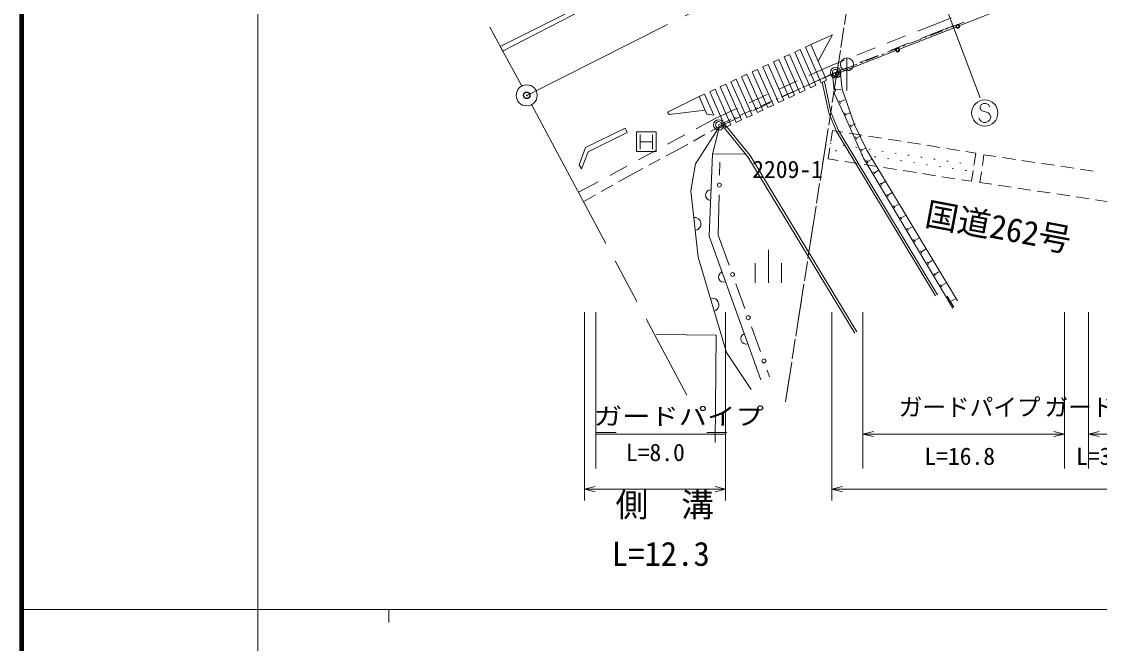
# Model space of a CAD drawing. Units: millimetres, scale not verified. Extents: x 40000 to 680000, y 20000 to 380000.
# Drawn here: x 40000 to 122142, y 202409 to 249752 of the extents above; entities that cross this region are included whole.
import ezdxf
from ezdxf.enums import TextEntityAlignment as Align

# ---------------------------------------------------------------- set-up
doc = ezdxf.new("R2010")
doc.units = ezdxf.units.MM
doc.header["$LTSCALE"] = 1000
doc.header["$PDMODE"] = 32
doc.header["$PDSIZE"] = 500
doc.linetypes.add('CHAIN', pattern=[18.5, 12, -1.5, 3.5, -1.5])
for name, color, linetype, lineweight in [('M-BGD', 7, 'Continuous', 13), ('M-BMK', 2, 'CHAIN', 13), ('M-BMK-ROW', 30, 'Continuous', 13), ('M-BMK-SRVR', 3, 'Continuous', 13), ('M-STR-HTXT', 7, 'Continuous', 13), ('M-STR-STRC', 7, 'Continuous', 13), ('M-STR-STRD', 7, 'Continuous', 13), ('M-TTL', 2, 'Continuous', 140), ('M-TTL-BAND', 7, 'Continuous', 13)]:
    doc.layers.add(name, color=color, linetype=linetype, lineweight=lineweight)
doc.layers.add('M-BMK-HTXT', color=7, linetype='Continuous')
doc.layers.add('M-OTRS', color=6, linetype='Continuous')
doc.styles.add('ＭＳ ゴシック', font='')
doc.styles.get('ＭＳ ゴシック').set_extended_font_data('MS Gothic')

msp = doc.modelspace()

# ---------------------------------------------------------------- linework, layer by layer
at = {"layer": 'M-BGD'}
for p, q in [((103327, 253471), (102709, 249519)), ((111490, 249447), (115800, 251133)), ((109388, 249465), (110862, 250030)), ((102438, 247790), (102670, 249272)), ((106901, 247651), (111210, 249337)), ((108301, 249034), (109388, 249465)), ((108532, 248469), (109610, 248896)), ((109610, 248896), (111079, 249460)), ((105977, 248113), (107371, 248665)), ((106208, 247548), (107602, 248100)), ((102400, 247543), (101782, 243591)), ((102311, 245856), (106621, 247542)), ((103653, 247192), (105047, 247744)), ((101636, 246392), (102723, 246823)), ((103884, 246626), (105278, 247179)), ((100003, 245645), (101636, 246392)), ((100254, 245072), (101876, 245831)), ((101876, 245831), (102954, 246258)), ((101939, 245446), (101920, 245645)), ((101975, 244826), (102207, 246308)), ((97730, 244605), (99094, 245229)), ((101929, 245546), (102328, 245583)), ((95456, 243565), (96821, 244189)), ((97990, 244012), (99349, 244648)), ((102033, 244451), (102014, 244650)), ((102024, 244550), (102422, 244588)), ((92914, 242402), (94547, 243149)), ((95726, 242952), (97085, 243588)), ((101511, 241862), (101743, 243344)), ((102397, 243528), (102313, 243709)), ((102355, 243619), (102719, 243786)), ((113132, 243430), (113041, 243249)), ((113041, 243249), (113041, 243158)), ((113041, 243158), (113132, 242976)), ((113314, 243521), (113132, 243430)), ((113495, 243521), (113314, 243521)), ((113677, 243430), (113495, 243521)), ((113768, 243249), (113677, 243430)), ((91419, 241596), (92914, 242402)), ((93199, 241769), (94820, 242528)), ((102774, 242711), (102732, 242801)), ((102815, 242619), (102774, 242711)), ((102794, 242665), (103159, 242829)), ((113041, 242249), (112950, 242430)), ((113132, 242976), (113677, 242794)), ((113677, 242794), (113768, 242703)), ((113768, 242703), (113859, 242521)), ((113859, 242430), (113768, 242249)), ((113859, 242521), (113859, 242430)), ((92513, 241388), (93199, 241769)), ((92659, 239663), (93199, 241769)), ((101472, 241615), (100854, 237663)), ((103225, 241707), (103143, 241890)), ((103184, 241798), (103549, 241962)), ((113132, 242158), (113041, 242249)), ((113314, 242067), (113132, 242158)), ((113495, 242067), (113314, 242067)), ((113677, 242158), (113495, 242067)), ((113768, 242249), (113677, 242158)), ((86858, 239854), (86858, 241354)), ((86858, 241354), (88358, 241354)), ((87139, 241166), (87139, 240041)), ((88077, 241166), (88077, 240041)), ((88358, 241354), (88358, 239854)), ((89219, 240409), (90539, 241121)), ((91201, 240659), (92076, 241145)), ((101680, 240628), (101810, 241459)), ((101810, 241459), (102578, 241339)), ((103072, 241261), (104059, 241106)), ((103635, 240795), (103553, 240978)), ((103594, 240886), (103959, 241050)), ((104553, 241029), (105541, 240874)), ((106035, 240796), (107023, 240641)), ((88358, 239854), (86858, 239854)), ((87018, 239222), (88339, 239934)), ((87139, 240604), (88077, 240604)), ((89119, 239520), (90078, 240035)), ((90078, 240035), (90764, 240417)), ((101047, 238898), (101279, 240380)), ((101472, 239304), (101602, 240134)), ((101610, 240485), (101708, 240470)), ((102029, 239916), (102128, 239901)), ((102598, 240336), (102697, 240321)), ((103587, 240186), (103686, 240171)), ((104045, 239883), (103963, 240066)), ((104004, 239974), (104369, 240138)), ((104576, 240036), (104675, 240021)), ((105564, 239886), (105663, 239871)), ((107517, 240564), (108505, 240408)), ((108999, 240331), (109987, 240176)), ((110481, 240098), (111469, 239943)), ((111963, 239866), (112730, 239745)), ((87798, 238809), (88678, 239283)), ((92659, 239663), (95149, 239689)), ((93214, 239055), (93193, 238056)), ((102239, 239183), (101472, 239304)), ((103721, 238951), (102733, 239106)), ((103018, 239766), (103117, 239751)), ((104006, 239616), (104105, 239601)), ((104505, 238997), (104402, 239169)), ((104453, 239083), (104797, 239287)), ((104995, 239466), (105094, 239451)), ((105984, 239317), (106083, 239302)), ((106553, 239736), (106652, 239721)), ((106972, 239167), (107071, 239152)), ((107542, 239586), (107641, 239571)), ((108530, 239436), (108629, 239421)), ((109519, 239286), (109618, 239271)), ((110508, 239137), (110607, 239122)), ((112730, 239745), (112600, 238915)), ((113219, 238806), (113339, 239614)), ((113339, 239614), (114256, 239477)), ((114750, 239403), (115740, 239256)), ((116234, 239182), (117223, 239034)), ((84818, 238035), (86138, 238747)), ((86398, 238057), (87357, 238573)), ((105203, 238718), (104215, 238873)), ((105016, 238138), (104914, 238309)), ((104965, 238223), (105309, 238428)), ((106685, 238486), (105697, 238641)), ((108167, 238253), (107179, 238408)), ((107961, 239017), (108060, 239002)), ((108950, 238867), (109049, 238852)), ((109939, 238717), (110037, 238702)), ((110927, 238567), (111026, 238552)), ((111497, 238987), (111595, 238972)), ((111916, 238417), (112015, 238402)), ((112522, 238421), (112392, 237590)), ((112485, 238837), (112584, 238822)), ((113024, 237503), (113145, 238311)), ((117718, 238960), (118707, 238813)), ((119201, 238739), (120190, 238591)), ((120685, 238517), (121674, 238370)), ((82443, 236753), (83938, 237560)), ((85490, 237547), (86398, 238057)), ((100584, 235934), (100815, 237416)), ((105528, 237278), (105425, 237450)), ((105477, 237364), (105820, 237569)), ((109649, 238021), (108661, 238176)), ((111131, 237788), (110143, 237943)), ((112392, 237590), (111624, 237710)), ((113941, 237367), (113024, 237503)), ((82838, 236057), (83746, 236568)), ((84182, 236812), (85054, 237302)), ((106039, 236419), (105937, 236591)), ((105988, 236505), (106332, 236710)), ((115424, 237145), (114435, 237293)), ((116908, 236924), (115919, 237071)), ((118392, 236702), (117403, 236850)), ((119875, 236481), (118886, 236628)), ((93161, 236556), (93096, 233490)), ((106500, 235646), (106844, 235851)), ((121359, 236259), (120370, 236407)), ((122842, 236038), (121853, 236185)), ((100545, 235687), (99927, 231735)), ((106551, 235560), (106449, 235732)), ((107012, 234787), (107355, 234991)), ((100120, 232970), (100352, 234452)), ((107063, 234701), (106960, 234873)), ((107523, 233927), (107867, 234132)), ((93096, 233490), (93926, 231203)), ((107574, 233842), (107472, 234013)), ((108086, 232982), (107984, 233154)), ((108035, 233068), (108379, 233273)), ((96916, 232370), (96916, 229870)), ((108598, 232123), (108495, 232295)), ((108547, 232209), (108890, 232414)), ((95916, 231370), (95916, 229870)), ((97916, 231370), (97916, 229870)), ((99656, 230006), (99888, 231488)), ((109109, 231264), (109007, 231436)), ((109058, 231350), (109402, 231555)), ((109621, 230405), (109519, 230577)), ((109570, 230491), (109914, 230695)), ((94437, 229792), (95119, 227912)), ((99618, 229759), (98999, 225808)), ((110133, 229546), (110030, 229717)), ((110081, 229632), (110425, 229836)), ((99193, 227043), (99424, 228525)), ((111054, 227999), (110542, 228858)), ((110798, 228429), (111141, 228633)), ((88355, 225934), (92942, 225883)), ((95631, 226502), (96313, 224622)), ((92942, 225883), (92851, 217697)), ((98729, 224079), (98961, 225561)), ((98690, 223832), (98217, 220807)), ((96824, 223212), (97006, 222711)), ((98217, 220807), (98497, 222597))]:
    msp.add_line(p, q, dxfattribs=at)
msp.add_lwpolyline([(76476, 247850), (83632, 251467), (94939, 256926), (95111, 256576), (83761, 251149), (76648, 247500)], close=True, dxfattribs=at)
for points in [[(110964, 227946), (104164, 239365), (102679, 242667), (101947, 244256), (101804, 245760)], [(102385, 246001), (102528, 244610), (103484, 241899), (104416, 239954), (111313, 228503)], [(109650, 228866), (102114, 241387), (101508, 242797), (101022, 245131)], [(109792, 228952), (102262, 241462), (101667, 242848), (101184, 245165)], [(82988, 240159), (85996, 241650), (86160, 241318), (83168, 239836)], [(95600, 221731), (93714, 224560), (91568, 231827), (90991, 236875), (91365, 238923), (93199, 241769)], [(93333, 241919), (95350, 239443), (103492, 226033)], [(93487, 242044), (95512, 239557), (103661, 226136)], [(92659, 239663), (92391, 233420), (96329, 222482)]]:
    msp.add_lwpolyline(points, dxfattribs=at)
for centre, radius in [((111350, 249392), 150), ((111350, 249392), 120), ((111350, 249392), 100), ((106761, 247597), 150), ((106761, 247597), 120), ((106761, 247597), 100), ((102172, 245802), 150), ((102172, 245802), 120), ((102172, 245802), 100), ((113404, 242794), 1000), ((93177, 237306), 150), ((94182, 230497), 150), ((95375, 227207), 150), ((96569, 223917), 150)]:
    msp.add_circle(centre, radius, dxfattribs=at)
for centre, radius, start, end in [((92525, 236541), 400, 87.53959, 267.53959), ((91280, 234351), 500, 276.5224, 96.5224), ((93513, 230303), 400, 109.8034, 289.8034), ((92641, 228193), 500, 286.45198, 106.45198), ((95207, 225599), 400, 109.8034, 289.8034)]:
    msp.add_arc(centre, radius, start, end, dxfattribs=at)
at = {"layer": 'M-BMK'}
for p, q in [((58000, 281831), (78112, 244840)), ((78872, 243431), (90707, 221297))]:
    msp.add_line(p, q, dxfattribs=at)
msp.add_lwpolyline([(78495, 244137), (92855, 251344), (105680, 256964), (116920, 261287), (127368, 264853), (136789, 267735), (146047, 270185), (154843, 272251), (163411, 274052), (173264, 275749), (183825, 277229), (195265, 278238), (204688, 278863), (212141, 279167), (221756, 279167), (233276, 278863), (243403, 278542), (264953, 277908), (273257, 277674), (330908, 275761)], dxfattribs=at)
at = {"layer": 'M-BMK-ROW'}
for p, q in [((109244, 248693), (110175, 249058)), ((110454, 249168), (110594, 249223)), ((110873, 249332), (111804, 249698)), ((107615, 248053), (108546, 248419)), ((108825, 248528), (108965, 248583)), ((105567, 247250), (105707, 247304)), ((105986, 247414), (106917, 247779)), ((107196, 247889), (107336, 247944)), ((102728, 246135), (103659, 246501)), ((103938, 246610), (104078, 246665)), ((104357, 246775), (105288, 247140)), ((101117, 245453), (102030, 245861)), ((102309, 245971), (102448, 246026)), ((99519, 244739), (100432, 245147)), ((100706, 245269), (100843, 245331)), ((97921, 244025), (98834, 244433)), ((99108, 244556), (99245, 244617)), ((95912, 243128), (96049, 243189)), ((96323, 243312), (97236, 243719)), ((97510, 243842), (97647, 243903)), ((94315, 242414), (94452, 242475)), ((94725, 242598), (95639, 243006)), ((93128, 241884), (94041, 242292))]:
    msp.add_line(p, q, dxfattribs=at)
for centre in [(102038, 245864), (93128, 241884)]:
    msp.add_circle(centre, 400, dxfattribs=at)
for p in [(102038, 245864), (93128, 241884)]:
    msp.add_point(p, dxfattribs=at)
at = {"layer": 'M-BMK-SRVR'}
msp.add_circle((78495, 244137), 800, dxfattribs=at)
at = {"layer": 'M-OTRS'}
msp.add_point((78495, 244137), dxfattribs=at)
at = {"layer": 'M-STR-HTXT'}
for p, q in [((113063, 243951), (109888, 252331)), ((82901, 227641), (82901, 213302)), ((83769, 227641), (83769, 215726)), ((93653, 227641), (93653, 213302)), ((101750, 227641), (101750, 213302)), ((104116, 227641), (104116, 215726)), ((119468, 227641), (119468, 215726)), ((121309, 227641), (121309, 215726)), ((104116, 218353), (104916, 218553)), ((119468, 218353), (118668, 218553)), ((121309, 218353), (122109, 218553)), ((83769, 218476), (85312, 218476)), ((93653, 218353), (83769, 218353)), ((92212, 218476), (93754, 218476)), ((119468, 218353), (104116, 218353)), ((104116, 218353), (104916, 218153)), ((119468, 218353), (118668, 218153)), ((149365, 218353), (121309, 218353)), ((121309, 218353), (122109, 218153)), ((82901, 214149), (83701, 214349)), ((93653, 214149), (82901, 214149)), ((82901, 214149), (83701, 213949)), ((93653, 214149), (92853, 214349)), ((93653, 214149), (92853, 213949)), ((101750, 214149), (102550, 214349)), ((228272, 214149), (101750, 214149)), ((101750, 214149), (102550, 213949))]:
    msp.add_line(p, q, dxfattribs=at)
at = {"layer": 'M-STR-STRC'}
for p, q in [((102902, 246993), (102902, 244493)), ((89226, 242848), (91630, 244038))]:
    msp.add_line(p, q, dxfattribs=at)
for points in [[(100142, 248002), (101800, 248734), (100701, 246736)], [(89226, 242848), (89353, 242669), (92083, 243013)]]:
    msp.add_lwpolyline(points, dxfattribs=at)
for points in [[(99314, 244336), (98113, 247058), (98521, 247248), (99722, 244526)], [(100124, 244713), (98924, 247435), (99332, 247625), (100532, 244903)], [(100935, 245090), (99734, 247812), (100142, 248002), (101343, 245280)], [(97693, 243581), (96492, 246303), (96900, 246493), (98101, 243771)], [(98504, 243958), (97303, 246680), (97711, 246870), (98912, 244148)], [(96073, 242826), (94872, 245548), (95280, 245738), (96481, 243016)], [(96883, 243203), (95682, 245925), (96090, 246115), (97291, 243393)], [(94452, 242071), (93251, 244793), (93659, 244983), (94860, 242261)], [(95262, 242449), (94061, 245171), (94469, 245361), (95670, 242639)], [(92216, 242710), (91630, 244038), (92038, 244228), (92748, 242620)], [(93641, 241694), (92441, 244416), (92849, 244606), (94049, 241884)]]:
    msp.add_lwpolyline(points, close=True, dxfattribs=at)
msp.add_circle((102902, 246493), 500, dxfattribs=at)
at = {"layer": 'M-STR-STRD'}
for p, q in [((82501, 238856), (82988, 240159)), ((83168, 239836), (82682, 238533)), ((82682, 238533), (82501, 238856))]:
    msp.add_line(p, q, dxfattribs=at)
at = {"layer": 'M-TTL'}
msp.add_line((40000, 380000), (40000, 20000), dxfattribs=at)
at = {"layer": 'M-TTL-BAND'}
for p, q in [((58000, 370000), (58000, 20000)), ((40000, 205000), (579000, 205000)), ((68000, 205000), (68000, 204000))]:
    msp.add_line(p, q, dxfattribs=at)

# ---------------------------------------------------------------- texts
at = {"layer": 'M-BMK-HTXT', "style": 'ＭＳ ゴシック'}
msp.add_text('2209-1', height=1320, dxfattribs=at).set_placement((98374, 237448), align=Align.BOTTOM_CENTER)
msp.add_text('国道262号', height=1833, rotation=349.316, dxfattribs=at).set_placement((114171, 232675), align=Align.BOTTOM_CENTER)
at = {"layer": 'M-STR-HTXT', "style": 'ＭＳ ゴシック'}
for s, height, p in [('ガードパイプ', 1320, (112249, 219341)), ('ガードパイプ', 1320, (123360, 219341)), ('L=16.8', 1320, (111493, 215608)), ('L=3.0', 1320, (122604, 215608)), ('側\u3000溝', 1833, (89014, 211498)), ('L=12.3', 1833, (88711, 207765))]:
    msp.add_text(s, height=height, dxfattribs=at).set_placement(p, align=Align.BOTTOM_CENTER)
at = {"layer": 'M-STR-HTXT', "style": 'ＭＳ ゴシック', "width": 1.2}
msp.add_text('ガードパイプ', height=1320, dxfattribs=at).set_placement((90085, 219703), align=Align.MIDDLE_CENTER)
at = {"layer": 'M-STR-HTXT', "style": 'ＭＳ ゴシック'}
msp.add_text('L=8.0', height=1320, dxfattribs=at).set_placement((88300, 216955), align=Align.MIDDLE_CENTER)

doc.saveas('drawing.dxf')
